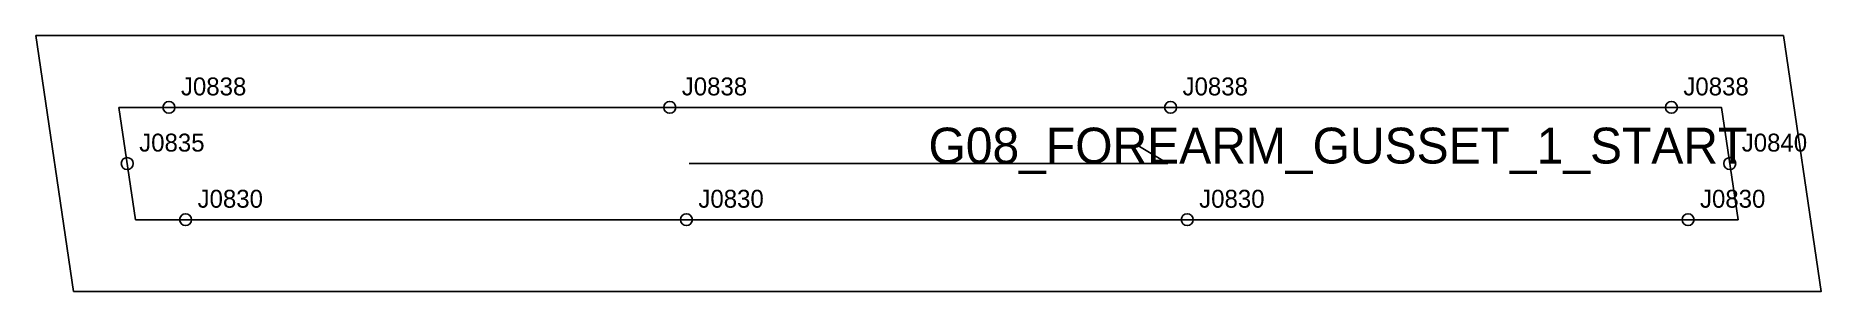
# Model space of a CAD drawing. Header units: millimetres. Extents: x -14 to 285, y -31 to 12.
import ezdxf

# ---------------------------------------------------------------- set-up
doc = ezdxf.new("R2010")
doc.units = ezdxf.units.MM
for name, color, linetype in [('CUT', 1, 'Continuous'), ('GRAIN', 3, 'Continuous'), ('LABEL', 7, 'Continuous'), ('NOTCH', 2, 'Continuous'), ('SEW', 5, 'Continuous')]:
    doc.layers.add(name, color=color, linetype=linetype)

msp = doc.modelspace()

# ---------------------------------------------------------------- linework, layer by layer
at = {"layer": 'CUT'}
msp.add_lwpolyline([(-13.91, 12), (16.74, 12), (33.49, 12), (50.23, 12), (66.97, 12), (83.71, 12), (100.46, 12), (117.2, 12), (150.69, 12), (167.43, 12), (184.17, 12), (200.92, 12), (217.66, 12), (234.4, 12), (251.14, 12), (278.24, 12), (284.58, -30.8), (253.93, -30.8), (237.18, -30.8), (220.44, -30.8), (203.7, -30.8), (186.95, -30.8), (170.21, -30.8), (153.47, -30.8), (136.73, -30.8), (119.98, -30.8), (103.24, -30.8), (86.5, -30.8), (69.75, -30.8), (53.01, -30.8), (36.27, -30.8), (19.52, -30.8), (-7.57, -30.8), (-13.91, 12)], close=True, dxfattribs=at)
at = {"layer": 'GRAIN'}
for p, q in [((175.33, -9.4), (170.33, -6.4)), ((95.33, -9.4), (175.33, -9.4))]:
    msp.add_line(p, q, dxfattribs=at)
at = {"layer": 'NOTCH'}
for centre in [(8.37, 0), (92.09, 0), (175.8, 0), (259.52, 0), (1.39, -9.4), (269.28, -9.4), (11.15, -18.8), (94.87, -18.8), (178.58, -18.8), (262.3, -18.8)]:
    msp.add_circle(centre, 1, dxfattribs=at)
at = {"layer": 'SEW'}
msp.add_lwpolyline([(0, 0), (16.74, 0), (33.49, 0), (50.23, 0), (66.97, 0), (83.71, 0), (100.46, 0), (117.2, 0), (133.94, 0), (150.69, 0), (167.43, 0), (184.17, 0), (200.92, 0), (217.66, 0), (234.4, 0), (251.14, 0), (267.89, 0), (270.67, -18.8), (253.93, -18.8), (237.18, -18.8), (220.44, -18.8), (203.7, -18.8), (186.95, -18.8), (170.21, -18.8), (153.47, -18.8), (136.73, -18.8), (119.98, -18.8), (103.24, -18.8), (86.5, -18.8), (69.75, -18.8), (53.01, -18.8), (36.27, -18.8), (19.52, -18.8), (2.78, -18.8)], close=True, dxfattribs=at)

# ---------------------------------------------------------------- texts
at = {"layer": 'LABEL'}
for s, height, p in [('J0838', 3, (10.37, 2)), ('J0838', 3, (94.09, 2)), ('J0838', 3, (177.8, 2)), ('J0838', 3, (261.52, 2)), ('J0835', 3, (3.39, -7.4)), ('G08_FOREARM_GUSSET_1_START', 6, (135.33, -9.4)), ('J0840', 3, (271.28, -7.4)), ('J0830', 3, (13.15, -16.8)), ('J0830', 3, (96.87, -16.8)), ('J0830', 3, (180.58, -16.8)), ('J0830', 3, (264.3, -16.8))]:
    msp.add_text(s, height=height, dxfattribs=at).set_placement(p)

doc.saveas('drawing.dxf')
